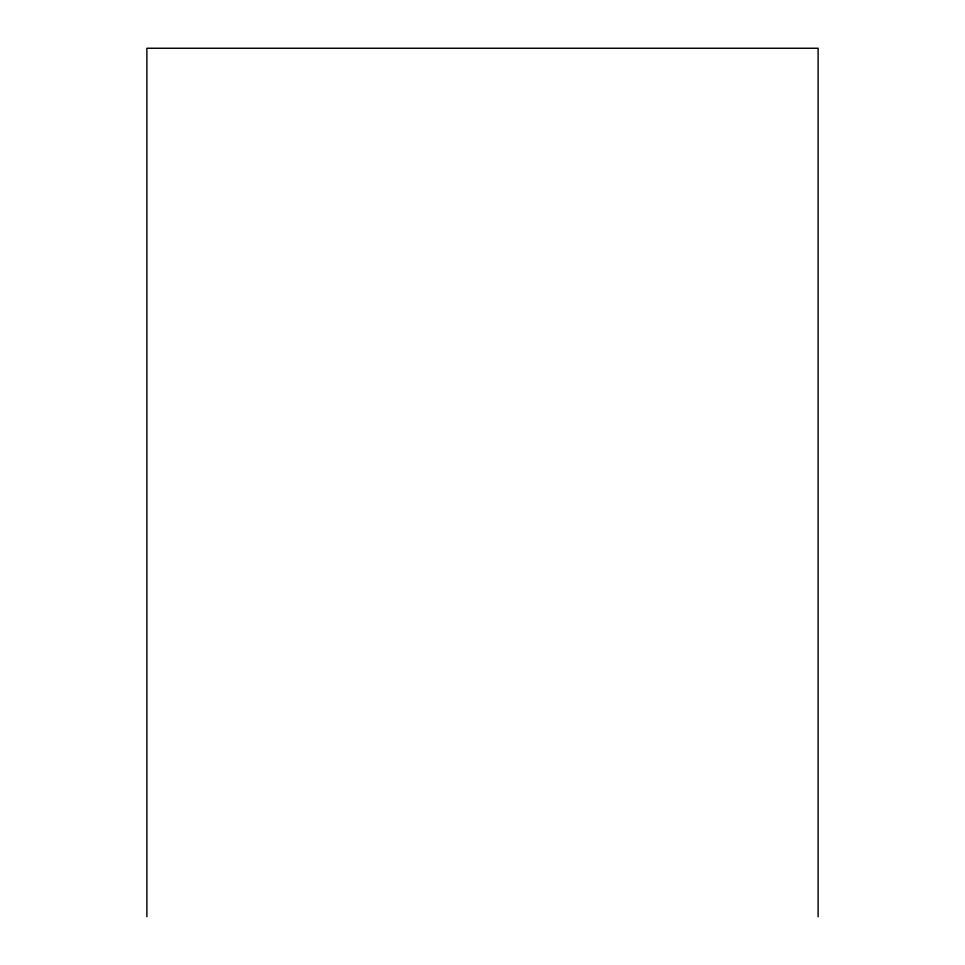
<?xml version="1.0" encoding="UTF-8"?>
<svg xmlns="http://www.w3.org/2000/svg" width="965" height="965" viewBox="0 0 965 965"><rect width="100%" height="100%" fill="white"/><g stroke="black" fill="none" stroke-linecap="round" stroke-linejoin="round"><path stroke-width="1.45" d="M818.115 916.75L818.115 48.25L146.885 48.25L146.885 916.75"/></g></svg>
